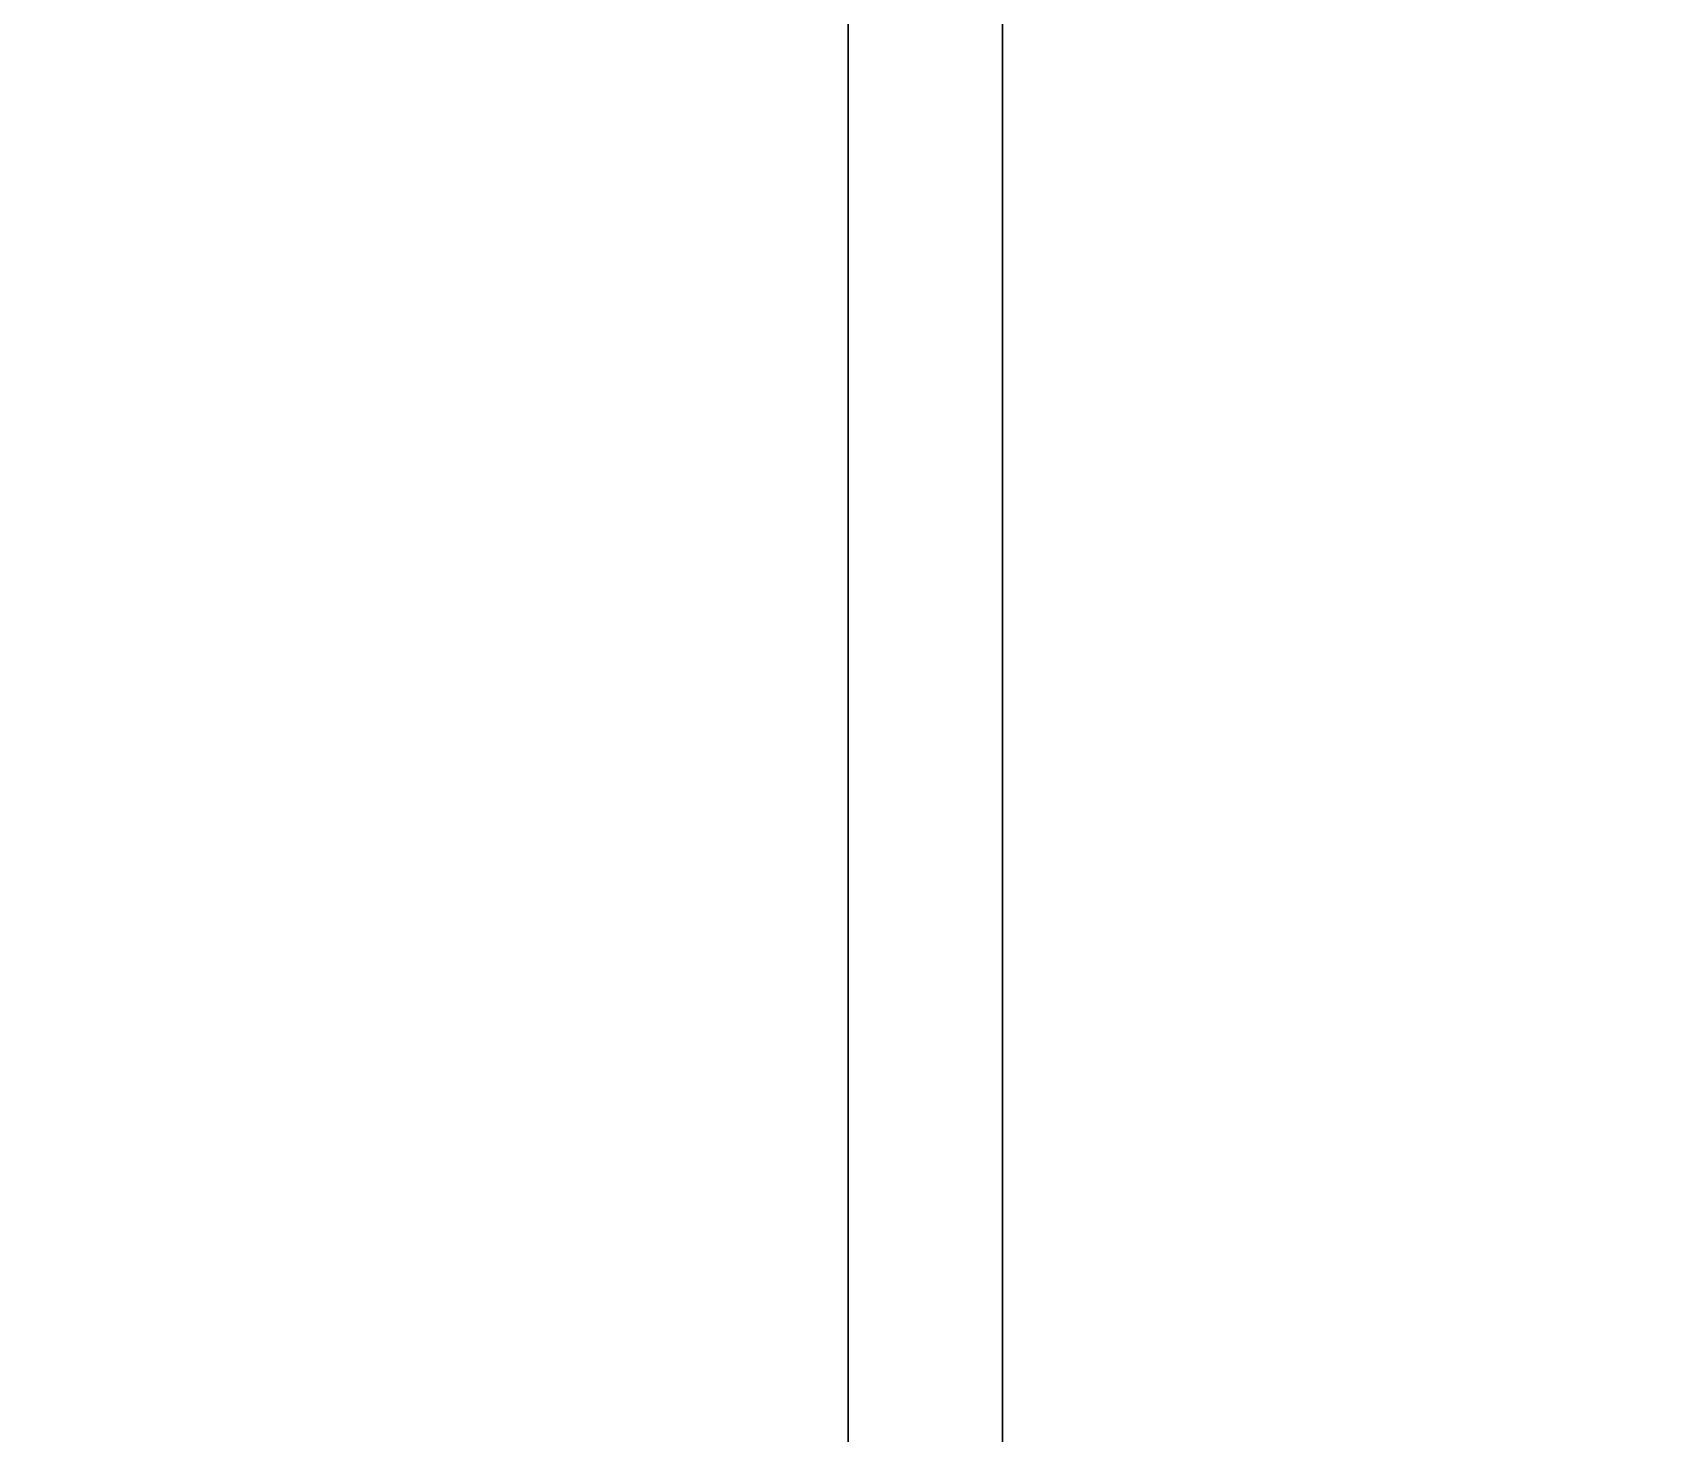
# Model space of a CAD drawing. Header units: metres. Extents: x 0 to 298, y 0 to 162.
# Drawn here: x 186.885 to 189.322, y 100.984 to 103.07 of the extents above; entities that cross this region are included whole.
import ezdxf

# ---------------------------------------------------------------- set-up
doc = ezdxf.new("R2010")
doc.units = ezdxf.units.M
doc.header["$MEASUREMENT"] = 0
for name, color, linetype in [('BLK_1_FLR_0_CARPET_AREA', 10, 'Continuous'), ('BLK_1_FLR_0_REGULAR_ROOM_3', 117, 'Continuous'), ('BLK_1_FLR_0_REGULAR_ROOM_4', 117, 'Continuous')]:
    doc.layers.add(name, color=color, linetype=linetype)

msp = doc.modelspace()

# ---------------------------------------------------------------- linework, layer by layer
at = {"ltscale": 0.25}
for p, q in [((188.10038, 106.8172), (188.10038, 98.6672)), ((188.33038, 106.8172), (188.33038, 98.6672))]:
    msp.add_line(p, q, dxfattribs=at)
at = {"layer": 'BLK_1_FLR_0_CARPET_AREA', "color": 15, "linetype": 'Continuous', "lineweight": 30}
for points in [[(180.78038, 98.8972), (188.10038, 98.8972), (188.10038, 106.8172), (180.78038, 106.8172)], [(188.33038, 98.8972), (195.65038, 98.8972), (195.65038, 106.8172), (188.33038, 106.8172)]]:
    msp.add_lwpolyline(points, close=True, dxfattribs=at)
at = {"layer": 'BLK_1_FLR_0_REGULAR_ROOM_3', "color": 3, "lineweight": 30}
msp.add_lwpolyline([(188.33038, 98.8972), (195.65038, 98.8972), (195.65038, 106.8172), (188.33038, 106.8172)], close=True, dxfattribs=at)
at = {"layer": 'BLK_1_FLR_0_REGULAR_ROOM_4', "color": 3, "lineweight": 30}
msp.add_lwpolyline([(180.78038, 98.8972), (188.10038, 98.8972), (188.10038, 106.8172), (180.78038, 106.8172)], close=True, dxfattribs=at)

doc.saveas('drawing.dxf')
